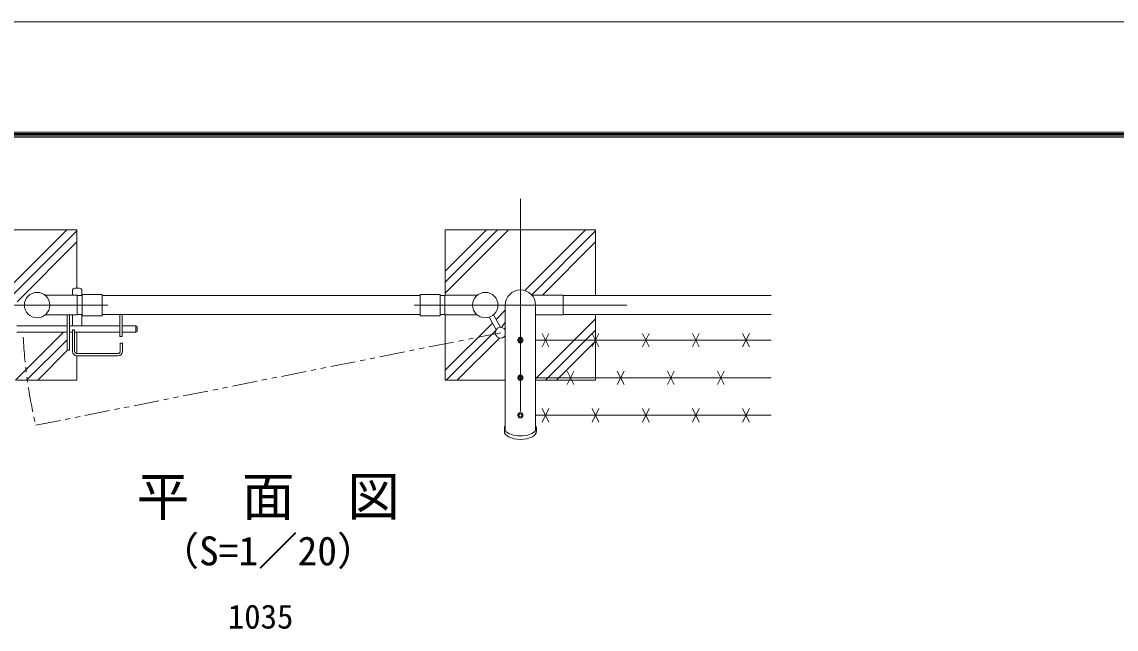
# Model space of a CAD drawing. Units: millimetres, scale not verified. Extents: x -4200 to 4200, y -2970 to 2970.
# Drawn here: x -2539 to -356, y 1758 to 2970 of the extents above; entities that cross this region are included whole.
import ezdxf
from ezdxf.enums import TextEntityAlignment as Align

# ---------------------------------------------------------------- set-up
doc = ezdxf.new("R2010")
doc.units = ezdxf.units.MM
doc.header["$LTSCALE"] = 20
doc.linetypes.add('USER1', pattern=[50.8, 31.75, -6.35, 6.35, -6.35])
doc.linetypes.add('USER3', pattern=[5, 2.5, -0.5, 0.5, -0.5, 0.5, -0.5])
for name, color, linetype, lineweight in [('0-1_D-TTL', 7, 'Continuous', 9), ('0-2_D-TTL-TXT', 7, 'Continuous', 18), ('0-3_D-STR4', 7, 'Continuous', 9), ('0-4_D-BMK', 2, 'USER1', 13), ('0-5_D-STR1', 1, 'Continuous', 18), ('0-7_D-DCR-HCH', 7, 'Continuous', 9), ('0-8_D-STR3', 3, 'Continuous', 13), ('0-9_D-STR-DIM', 7, 'Continuous', 9)]:
    doc.layers.add(name, color=color, linetype=linetype, lineweight=lineweight)
doc.styles.add('ＭＳ ゴシック', font='')
doc.styles.get('ＭＳ ゴシック').set_extended_font_data('MS Gothic')

msp = doc.modelspace()

# ---------------------------------------------------------------- linework, layer by layer
at = {"layer": '0-1_D-TTL', "color": 2, "lineweight": 18}
msp.add_lwpolyline([(-4200, 2970), (4200, 2970), (4200, -2970), (-4200, -2970)], close=True, dxfattribs=at)
at = {"layer": '0-1_D-TTL'}
for points in [[(-3930, 2750), (3930, 2750), (3930, -2750), (-3930, -2750)], [(-3927.5, 2747.5), (3927.5, 2747.5), (3927.5, -2747.5), (-3927.5, -2747.5)], [(-3925, 2745), (3925, 2745), (3925, -2745), (-3925, -2745)], [(-3922.5, 2742.5), (3922.5, 2742.5), (3922.5, -2742.5), (-3922.5, -2742.5)], [(-3920, 2740), (3920, 2740), (3920, -2740), (-3920, -2740)]]:
    msp.add_lwpolyline(points, close=True, dxfattribs=at)
at = {"layer": '0-3_D-STR4'}
for p, q in [((-2429.32, 2554.85), (-2729.32, 2554.85)), ((-2429.32, 2438.65), (-2429.32, 2554.85)), ((-1694.32, 2554.85), (-1394.32, 2554.85)), ((-1694.32, 2424.55), (-1694.32, 2554.85)), ((-1394.32, 2423.85), (-1394.32, 2554.85)), ((-1694.32, 2254.85), (-1694.32, 2385.15)), ((-2429.32, 2308.16), (-2429.32, 2350.65)), ((-2429.32, 2254.85), (-2429.32, 2303.65)), ((-2429.32, 2254.85), (-2549.07, 2254.85)), ((-1694.32, 2254.85), (-1574.57, 2254.85))]:
    msp.add_line(p, q, dxfattribs=at)
msp.add_lwpolyline([(-1514.07, 2254.85), (-1394.32, 2254.85), (-1394.32, 2385.85)], dxfattribs=at)
at = {"layer": '0-4_D-BMK'}
for p, q in [((-1544.32, 2192.72), (-1544.32, 2616.99)), ((-2367.19, 2404.85), (-2791.45, 2404.85)), ((-1756.45, 2404.85), (-1332.19, 2404.85))]:
    msp.add_line(p, q, dxfattribs=at)
at = {"layer": '0-4_D-BMK', "linetype": 'USER3'}
msp.add_line((-2511.21, 2165.02), (-1583.71, 2349.67), dxfattribs=at)
msp.add_arc((-1577.22, 2387.65), 960.15, 182.81239, 193.40726, dxfattribs=at)
at = {"layer": '0-5_D-STR1'}
for p, q in [((-2428.72, 2423.85), (-2418.67, 2423.85)), ((-2378.67, 2423.85), (-1744.47, 2423.85)), ((-1704.47, 2423.85), (-1694.52, 2423.85)), ((-1459.32, 2423.85), (-1044.32, 2423.85)), ((-1574.57, 2154.48), (-1574.57, 2404.85)), ((-1514.07, 2154.48), (-1514.07, 2404.85)), ((-2428.72, 2385.85), (-2418.67, 2385.85)), ((-2378.67, 2385.85), (-1744.47, 2385.85)), ((-1704.47, 2385.85), (-1694.52, 2385.85)), ((-1459.32, 2385.85), (-1044.32, 2385.85)), ((-1576.42, 2159.85), (-1576.42, 2152.93)), ((-1512.22, 2159.85), (-1512.22, 2152.93))]:
    msp.add_line(p, q, dxfattribs=at)
for centre in [(-2508.67, 2404.85), (-1614.47, 2404.85)]:
    msp.add_circle(centre, 25.4, dxfattribs=at)
msp.add_arc((-1544.32, 2404.85), 30.25, 0, 180, dxfattribs=at)
for centre, start_param, end_param in [((-1544.32, 2159.85), 2.8004339, 6.6243441), ((-1544.32, 2152.93), 3.1415927, 6.2831853)]:
    msp.add_ellipse(centre, major_axis=(32.1, 0), ratio=0.5, start_param=start_param, end_param=end_param, dxfattribs=at)
at = {"layer": '0-7_D-DCR-HCH'}
for p, q in [((-2569.65, 2434.68), (-2449.47, 2554.85)), ((-1694.32, 2428.63), (-1568.1, 2554.85)), ((-1694.32, 2450.73), (-1590.2, 2554.85)), ((-1694.32, 2472.83), (-1612.3, 2554.85)), ((-1534.65, 2434.68), (-1414.47, 2554.85)), ((-2556.2, 2426.03), (-2429.32, 2552.91)), ((-1521.18, 2426.05), (-1394.32, 2552.91)), ((-2548.68, 2411.46), (-2429.32, 2530.81)), ((-1500.58, 2424.55), (-1394.32, 2530.81)), ((-1593.03, 2376.3), (-1574.14, 2395.18)), ((-1694.32, 2275), (-1600.37, 2368.96)), ((-1514.07, 2257.43), (-1394.32, 2377.18)), ((-2551.65, 2254.85), (-2455.85, 2350.65)), ((-1692.37, 2254.85), (-1593.85, 2353.37)), ((-1670.28, 2254.85), (-1586.01, 2339.12)), ((-1494.55, 2254.85), (-1394.32, 2355.08)), ((-2529.55, 2254.85), (-2448.72, 2335.68)), ((-2507.45, 2254.85), (-2447.65, 2314.65)), ((-1472.45, 2254.85), (-1394.32, 2332.99))]:
    msp.add_line(p, q, dxfattribs=at)
at = {"layer": '0-8_D-STR3'}
for p, q in [((-2492.64, 2424.55), (-2428.72, 2424.55)), ((-2438.22, 2433.65), (-2438.22, 2424.55)), ((-2433.22, 2438.65), (-2424.22, 2438.65)), ((-2428.72, 2424.55), (-2428.72, 2385.15)), ((-2419.22, 2433.65), (-2419.22, 2423.85)), ((-2418.67, 2426.15), (-2378.67, 2426.15)), ((-2418.67, 2383.55), (-2418.67, 2426.15)), ((-2378.67, 2383.55), (-2378.67, 2426.15)), ((-1744.47, 2426.15), (-1704.47, 2426.15)), ((-1744.47, 2383.55), (-1744.47, 2426.15)), ((-1704.47, 2383.55), (-1704.47, 2426.15)), ((-1630.51, 2424.55), (-1694.92, 2424.55)), ((-1694.92, 2424.55), (-1694.92, 2385.15)), ((-2492.64, 2385.15), (-2428.72, 2385.15)), ((-2444.22, 2385.15), (-2444.22, 2314.65)), ((-2438.22, 2385.15), (-2438.22, 2363.65)), ((-2419.22, 2385.85), (-2419.22, 2363.65)), ((-2418.67, 2383.55), (-2378.67, 2383.55)), ((-2343.22, 2385.85), (-2343.22, 2342.15)), ((-2338.72, 2385.85), (-2338.72, 2342.15)), ((-1744.47, 2383.55), (-1704.47, 2383.55)), ((-1630.51, 2385.15), (-1694.92, 2385.15)), ((-1606.95, 2380.59), (-1592.78, 2355.54)), ((-1598.16, 2385.38), (-1584.07, 2360.46)), ((-1459.32, 2385.15), (-1514.07, 2385.15)), ((-2549.07, 2363.65), (-2448.72, 2363.65)), ((-2444.22, 2363.65), (-2343.22, 2363.65)), ((-2338.72, 2363.65), (-2311.72, 2363.65)), ((-2311.72, 2363.65), (-2311.72, 2350.65)), ((-2308.72, 2360.65), (-2308.72, 2353.65)), ((-1582.22, 2360.37), (-1574.57, 2371.08)), ((-2549.07, 2350.65), (-2448.72, 2350.65)), ((-2444.22, 2350.65), (-2438.22, 2350.65)), ((-2438.22, 2355.65), (-2438.22, 2312.65)), ((-2438.22, 2355.65), (-2433.72, 2355.65)), ((-2433.72, 2355.65), (-2433.72, 2312.65)), ((-2433.72, 2350.65), (-2343.22, 2350.65)), ((-2343.22, 2342.15), (-2338.72, 2342.15)), ((-2338.72, 2350.65), (-2311.72, 2350.65)), ((-1547.21, 2339.85), (-1550.1, 2334.85)), ((-1541.44, 2339.85), (-1547.21, 2339.85)), ((-1538.55, 2334.85), (-1541.44, 2339.85)), ((-1501.03, 2348.27), (-1487.61, 2321.44)), ((-1501.03, 2321.44), (-1487.61, 2348.27)), ((-1401.03, 2348.27), (-1387.61, 2321.44)), ((-1401.03, 2321.44), (-1387.61, 2348.27)), ((-1301.03, 2348.27), (-1287.61, 2321.44)), ((-1301.03, 2321.44), (-1287.61, 2348.27)), ((-1201.03, 2348.27), (-1187.61, 2321.44)), ((-1201.03, 2321.44), (-1187.61, 2348.27)), ((-1101.03, 2348.27), (-1087.61, 2321.44)), ((-1101.03, 2321.44), (-1087.61, 2348.27)), ((-2342.72, 2328.65), (-2342.72, 2312.65)), ((-2342.72, 2328.65), (-2338.22, 2328.65)), ((-2338.22, 2328.65), (-2338.22, 2312.65)), ((-1541.44, 2329.85), (-1538.55, 2334.85)), ((-1044.32, 2334.85), (-1514.07, 2334.85)), ((-2429.22, 2308.15), (-2347.22, 2308.15)), ((-2429.22, 2303.65), (-2347.22, 2303.65)), ((-1451.03, 2273.27), (-1437.61, 2246.44)), ((-1451.03, 2246.44), (-1437.61, 2273.27)), ((-1351.03, 2273.27), (-1337.61, 2246.44)), ((-1351.03, 2246.44), (-1337.61, 2273.27)), ((-1251.03, 2273.27), (-1237.61, 2246.44)), ((-1251.03, 2246.44), (-1237.61, 2273.27)), ((-1151.03, 2273.27), (-1137.61, 2246.44)), ((-1151.03, 2246.44), (-1137.61, 2273.27)), ((-1547.21, 2264.85), (-1550.1, 2259.85)), ((-1541.44, 2264.85), (-1547.21, 2264.85)), ((-1538.55, 2259.85), (-1541.44, 2264.85)), ((-1541.44, 2254.85), (-1538.55, 2259.85)), ((-1044.32, 2259.85), (-1514.07, 2259.85)), ((-1547.21, 2189.85), (-1550.1, 2184.85)), ((-1541.44, 2189.85), (-1547.21, 2189.85)), ((-1538.55, 2184.85), (-1541.44, 2189.85)), ((-1541.44, 2179.85), (-1538.55, 2184.85)), ((-1044.32, 2184.85), (-1514.07, 2184.85)), ((-1501.03, 2198.27), (-1487.61, 2171.44)), ((-1501.03, 2171.44), (-1487.61, 2198.27)), ((-1401.03, 2198.27), (-1387.61, 2171.44)), ((-1401.03, 2171.44), (-1387.61, 2198.27)), ((-1301.03, 2198.27), (-1287.61, 2171.44)), ((-1301.03, 2171.44), (-1287.61, 2198.27)), ((-1201.03, 2198.27), (-1187.61, 2171.44)), ((-1201.03, 2171.44), (-1187.61, 2198.27)), ((-1101.03, 2198.27), (-1087.61, 2171.44)), ((-1101.03, 2171.44), (-1087.61, 2198.27))]:
    msp.add_line(p, q, dxfattribs=at)
for points in [[(-1459.32, 2385.15), (-1459.32, 2424.55), (-1521.37, 2424.55)], [(-2448.72, 2385.15), (-2448.72, 2314.65), (-2444.22, 2314.65)], [(-1550.1, 2334.85), (-1547.21, 2329.85), (-1541.44, 2329.85)], [(-1550.1, 2259.85), (-1547.21, 2254.85), (-1541.44, 2254.85)], [(-1550.1, 2184.85), (-1547.21, 2179.85), (-1541.44, 2179.85)]]:
    msp.add_lwpolyline(points, dxfattribs=at)
for centre, radius in [((-1544.32, 2334.85), 4.9), ((-1544.32, 2334.85), 3), ((-1544.32, 2259.85), 4.9), ((-1544.32, 2259.85), 3), ((-1544.32, 2184.85), 4.9), ((-1544.32, 2184.85), 3)]:
    msp.add_circle(centre, radius, dxfattribs=at)
for centre, radius, start, end in [((-2433.22, 2433.65), 5, 90, 180), ((-2424.22, 2433.65), 5, 0, 90), ((-2311.72, 2360.65), 3, 0, 90), ((-1583.71, 2349.67), 10.8, 32.20499, 327.79501), ((-2311.72, 2353.65), 3, 270, 0), ((-2429.22, 2312.65), 9, 180, 270), ((-2429.22, 2312.65), 4.5, 180, 270), ((-2347.22, 2312.65), 4.5, 270, 0), ((-2347.22, 2312.65), 9, 270, 0)]:
    msp.add_arc(centre, radius, start, end, dxfattribs=at)

# ---------------------------------------------------------------- texts
at = {"layer": '0-2_D-TTL-TXT', "style": 'ＭＳ ゴシック'}
for s, height, p in [('平\u3000面\u3000図', 76.98, (-2309.81, 1961.33)), ('（S=1／20）', 57.77, (-2264.33, 1868.13))]:
    msp.add_text(s, height=height, dxfattribs=at).set_placement(p, align=Align.BOTTOM_LEFT)
at = {"layer": '0-9_D-STR-DIM', "style": 'ＭＳ ゴシック'}
msp.add_text('1035', height=48.09, dxfattribs=at).set_placement((-2128.07, 1744.78), align=Align.BOTTOM_LEFT)

doc.saveas('drawing.dxf')
